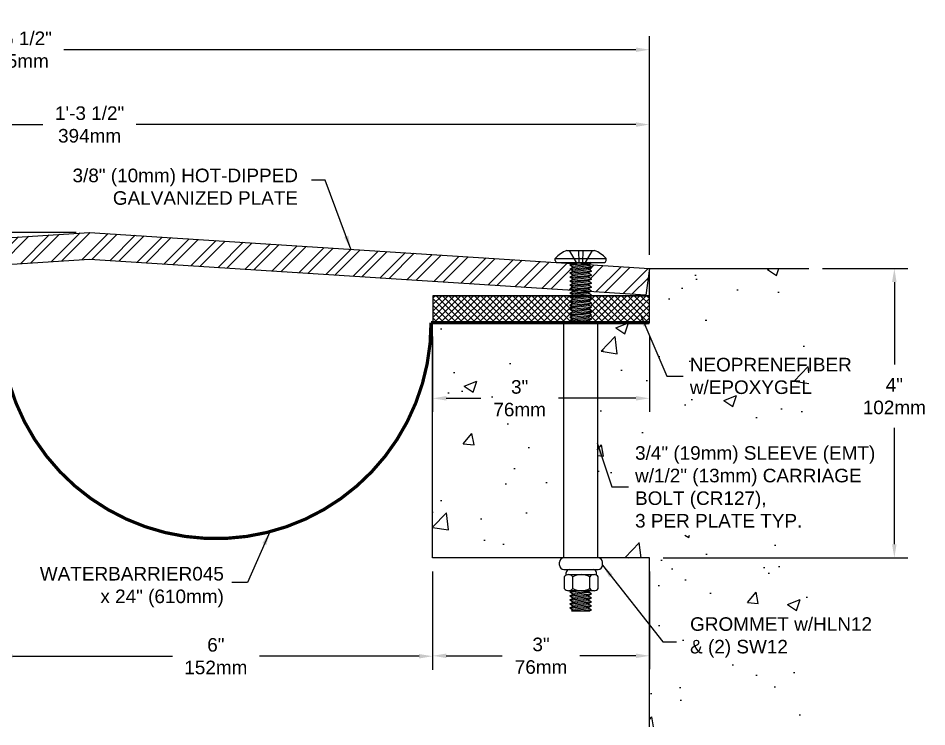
# Model space of a CAD drawing. Extents: x -4.7 to 45, y 0 to 12.
# Drawn here: x 9.16 to 21.73, y 0 to 9.8 of the extents above; entities that cross this region are included whole.
import ezdxf

# ---------------------------------------------------------------- set-up
doc = ezdxf.new("R2010")
doc.units = 0
doc.header["$MEASUREMENT"] = 0
doc.layers.get('0').update_dxf_attribs({"linetype": 'CONTINUOUS'})
doc.layers.get('DEFPOINTS').update_dxf_attribs({"linetype": 'CONTINUOUS'})
for name, color, linetype in [('ANCHORS', 4, 'CONTINUOUS'), ('CONDITIONS', 1, 'CONTINUOUS'), ('DIMENSIONS', 3, 'CONTINUOUS'), ('FILLERS', 2, 'CONTINUOUS'), ('METALS', 7, 'CONTINUOUS'), ('TEXT', 2, 'CONTINUOUS')]:
    doc.layers.add(name, color=color, linetype=linetype)
doc.styles.add('ARIAL', font='ARIAL.TTF')
doc.dimstyles.new('ARIAL', dxfattribs={"dimtxt": 0.1875, "dimasz": 0.1875, "dimexe": 0.1875, "dimexo": 0.1875, "dimgap": 0.1875, "dimtad": 0, "dimtih": 1, "dimtoh": 1, "dimdec": 4, "dimzin": 0, "dimtxsty": 'ARIAL', "dimcen": 0.09, "dimazin": 3, "dimtfac": 1, "dimtdec": 4, "dimtofl": 0, "dimtmove": 0, "dimatfit": 3, "dimtolj": 1, "dimtzin": 0})

# ---------------------------------------------------------------- blocks, each defined once
blk = doc.blocks.new('*D8')
at = {"layer": 'DEFPOINTS', "color": 0}
for p in [(20.097, 6.338), (21.28, 6.338), (17.891, 2.338)]:
    blk.add_point(p, dxfattribs=at)
at = {"layer": 'DIMENSIONS', "color": 0}
for p, q in [((20.284, 6.338), (21.467, 6.338)), ((21.28, 6.15), (21.28, 5.011)), ((21.28, 2.525), (21.28, 4.133)), ((18.079, 2.338), (21.467, 2.338))]:
    blk.add_line(p, q, dxfattribs=at)
for points in [[(21.248, 6.15), (21.311, 6.15), (21.28, 6.338)], [(21.248, 2.525), (21.311, 2.525), (21.28, 2.338)]]:
    blk.add_solid(points, dxfattribs=at)
at = {"layer": 'DIMENSIONS', "color": 0, "insert": (21.28, 4.572), "char_height": 0.1875, "attachment_point": 5, "style": 'ARIAL'}
blk.add_mtext('\\A1;{4"}\\P{102mm}', dxfattribs=at)
blk = doc.blocks.new('*D9')
at = {"layer": 'DEFPOINTS', "color": 0}
for p in [(17.891, 9.364), (17.891, 6.588), (0.394, 6.35)]:
    blk.add_point(p, dxfattribs=at)
at = {"layer": 'DIMENSIONS', "color": 0}
for p, q in [((0.394, 6.537), (0.394, 9.551)), ((17.891, 6.775), (17.891, 9.551)), ((0.581, 9.364), (8.496, 9.364)), ((17.704, 9.364), (9.789, 9.364))]:
    blk.add_line(p, q, dxfattribs=at)
for points in [[(0.581, 9.395), (0.581, 9.333), (0.394, 9.364)], [(17.704, 9.395), (17.704, 9.333), (17.891, 9.364)]]:
    blk.add_solid(points, dxfattribs=at)
at = {"layer": 'DIMENSIONS', "color": 0, "insert": (9.143, 9.364), "char_height": 0.1875, "attachment_point": 5, "style": 'ARIAL'}
blk.add_mtext('\\A1;1\'-5 1/2"\\P445mm', dxfattribs=at)
blk = doc.blocks.new('*D10')
at = {"layer": 'DEFPOINTS', "color": 0}
for p in [(17.891, 8.329), (17.891, 6.338), (2.396, 6.088)]:
    blk.add_point(p, dxfattribs=at)
at = {"layer": 'DIMENSIONS', "color": 0}
for p, q in [((2.396, 6.276), (2.396, 8.516)), ((17.891, 6.525), (17.891, 8.516)), ((2.583, 8.329), (9.497, 8.329)), ((17.704, 8.329), (10.79, 8.329))]:
    blk.add_line(p, q, dxfattribs=at)
for points in [[(2.583, 8.36), (2.583, 8.297), (2.396, 8.329)], [(17.704, 8.36), (17.704, 8.297), (17.891, 8.329)]]:
    blk.add_solid(points, dxfattribs=at)
at = {"layer": 'DIMENSIONS', "color": 0, "insert": (10.144, 8.329), "char_height": 0.1875, "attachment_point": 5, "style": 'ARIAL'}
blk.add_mtext('\\A1;1\'-3 1/2"\\P394mm', dxfattribs=at)
blk = doc.blocks.new('*D11')
at = {"layer": 'DEFPOINTS', "color": 0}
for p in [(8.891, 2.338), (14.891, 2.338), (14.891, 0.976)]:
    blk.add_point(p, dxfattribs=at)
at = {"layer": 'DIMENSIONS', "color": 0}
for p, q in [((8.891, 2.15), (8.891, 0.788)), ((14.891, 2.15), (14.891, 0.788)), ((9.079, 0.976), (11.29, 0.976)), ((14.704, 0.976), (12.493, 0.976))]:
    blk.add_line(p, q, dxfattribs=at)
for points in [[(9.079, 1.007), (9.079, 0.945), (8.891, 0.976)], [(14.704, 1.007), (14.704, 0.945), (14.891, 0.976)]]:
    blk.add_solid(points, dxfattribs=at)
at = {"layer": 'DIMENSIONS', "color": 0, "insert": (11.891, 0.976), "char_height": 0.1875, "attachment_point": 5, "style": 'ARIAL'}
blk.add_mtext('\\A1;6"\\P152mm', dxfattribs=at)
blk = doc.blocks.new('*D12')
at = {"layer": 'DEFPOINTS', "color": 0}
for p in [(14.891, 5.588), (17.891, 5.588), (17.891, 4.543)]:
    blk.add_point(p, dxfattribs=at)
at = {"layer": 'DIMENSIONS', "color": 0}
for p, q in [((14.891, 5.4), (14.891, 4.356)), ((17.891, 5.4), (17.891, 4.356)), ((15.079, 4.543), (15.558, 4.543)), ((17.704, 4.543), (16.631, 4.543))]:
    blk.add_line(p, q, dxfattribs=at)
for points in [[(15.079, 4.574), (15.079, 4.512), (14.891, 4.543)], [(17.704, 4.574), (17.704, 4.512), (17.891, 4.543)]]:
    blk.add_solid(points, dxfattribs=at)
at = {"layer": 'DIMENSIONS', "color": 0, "insert": (16.095, 4.543), "char_height": 0.1875, "attachment_point": 5, "style": 'ARIAL'}
blk.add_mtext('\\A1;{3"}\\P{76mm}', dxfattribs=at)
blk = doc.blocks.new('*D14')
at = {"layer": 'DEFPOINTS', "color": 0}
for p in [(-0.472, 6.838), (10.144, 6.838), (-0.609, 6.35)]:
    blk.add_point(p, dxfattribs=at)
at = {"layer": 'DIMENSIONS', "color": 0}
for p, q in [((-0.472, 7.026), (-0.472, 7.213)), ((9.956, 6.838), (-0.659, 6.838)), ((-0.421, 6.35), (-0.284, 6.35)), ((-0.472, 6.162), (-0.472, 5.923)), ((-0.472, 5.923), (-0.659, 5.923))]:
    blk.add_line(p, q, dxfattribs=at)
for points in [[(-0.503, 7.026), (-0.44, 7.026), (-0.472, 6.838)], [(-0.503, 6.162), (-0.44, 6.162), (-0.472, 6.35)]]:
    blk.add_solid(points, dxfattribs=at)
at = {"layer": 'DIMENSIONS', "color": 0, "insert": (-1.188, 5.923), "char_height": 0.1875, "attachment_point": 5, "style": 'ARIAL'}
blk.add_mtext('\\A1;{1/2"}\\P{13mm}', dxfattribs=at)
blk = doc.blocks.new('*D16')
at = {"layer": 'DEFPOINTS', "color": 0}
for p in [(14.891, 2.338), (17.891, 2.338), (17.891, 0.982)]:
    blk.add_point(p, dxfattribs=at)
at = {"layer": 'DIMENSIONS', "color": 0}
for p, q in [((14.891, 2.15), (14.891, 0.795)), ((17.891, 2.15), (17.891, 0.795)), ((15.079, 0.982), (15.854, 0.982)), ((17.704, 0.982), (16.928, 0.982))]:
    blk.add_line(p, q, dxfattribs=at)
for points in [[(15.079, 1.013), (15.079, 0.951), (14.891, 0.982)], [(17.704, 1.013), (17.704, 0.951), (17.891, 0.982)]]:
    blk.add_solid(points, dxfattribs=at)
at = {"layer": 'DIMENSIONS', "color": 0, "insert": (16.391, 0.982), "char_height": 0.1875, "attachment_point": 5, "style": 'ARIAL'}
blk.add_mtext('\\A1;3"\\P76mm', dxfattribs=at)
blk = doc.blocks.new('NEOPRENEFIBER')
at = {"layer": 'FILLERS'}
h = blk.add_hatch(dxfattribs=at)
h.set_pattern_fill('ANSI37', color=256, scale=0.5, style=0)
h.set_pattern_definition([(45, (-1.197674, 15.204624), (-0.04419417, 0.04419417), []), (135, (-1.197674, 15.204624), (-0.04419417, -0.04419417), [])])
h.paths.add_polyline_path([(16.694, 21.167), (15.878, 21.167), (15.855, 21.154), (15.855, 21.14), (15.892, 21.119), (15.855, 21.098), (15.855, 21.085), (15.892, 21.064), (15.855, 21.042), (15.855, 21.029), (15.892, 21.008), (15.855, 20.987), (15.855, 20.974), (15.892, 20.953), (15.855, 20.931), (15.855, 20.918), (15.892, 20.897), (15.855, 20.876), (15.855, 20.863), (15.892, 20.841), (15.855, 20.82), (15.855, 20.807), (15.88, 20.792), (15.972, 20.792), (16.694, 20.792)])
h.paths.add_polyline_path([(15.629, 20.959), (15.592, 20.98), (15.629, 21.002), (15.629, 21.015), (15.592, 21.036), (15.629, 21.057), (15.629, 21.07), (15.592, 21.091), (15.629, 21.113), (15.629, 21.126), (15.592, 21.147), (15.627, 21.167), (13.694, 21.167), (13.694, 20.792), (15.627, 20.792), (15.629, 20.792), (15.592, 20.814), (15.629, 20.835), (15.629, 20.848), (15.592, 20.869), (15.629, 20.89), (15.629, 20.904), (15.592, 20.925), (15.629, 20.946)])
for p, q in [((13.694, 21.167), (13.694, 20.792)), ((16.694, 21.167), (13.694, 21.167)), ((13.694, 21.167), (16.694, 21.167))]:
    blk.add_line(p, q, dxfattribs=at)
blk = doc.blocks.new('HLN14S')
for p, q in [((-0.168, 0.292), (0.168, 0.292)), ((-0.234, 0.03), (-0.234, 0.192)), ((-0.21, 0.213), (-0.21, 0.25)), ((-0.176, 0.222), (0.176, 0.222)), ((-0.117, 0.03), (-0.117, 0.192)), ((0.117, 0.03), (0.117, 0.192)), ((0.21, 0.213), (0.21, 0.25)), ((0.234, 0.03), (0.234, 0.192)), ((-0.176, 0), (0.176, 0))]:
    blk.add_line(p, q)
for centre, radius, start, end in [((-0.168, 0.25), 0.0418, 90, 180), ((0.168, 0.25), 0.0418, 0, 90), ((-0.176, 0.149), 0.0723, 35.7751, 144.2249), ((0, -0.022), 0.244, 61.2813, 118.7187), ((0.176, 0.149), 0.0723, 35.7751, 144.2249), ((-0.176, 0.072), 0.0723, 215.7751, 324.2249), ((0, 0.244), 0.244, 241.2813, 298.7187), ((0.176, 0.072), 0.0723, 215.7751, 324.2249)]:
    blk.add_arc(centre, radius, start, end)
blk = doc.blocks.new('MBOLT-THD-3125X18')
for p, q in [((-0.037, 0.021), (0.263, 0.049)), ((-0.037, 0.021), (0, 0.042)), ((-0.037, 0.021), (0, 0)), ((0, 0.042), (0.226, 0.07)), ((0, 0.042), (0, 0.056)), ((0.226, 0.028), (0, 0)), ((0.226, 0.07), (0.226, 0.083)), ((0.263, 0.049), (0.226, 0.07)), ((0.263, 0.049), (0.226, 0.028))]:
    blk.add_line(p, q)
blk.add_point((0, 0.042))
blk = doc.blocks.new('CR127WEMT')
for p, q in [((0.159, 0.137), (0.543, 0.137)), ((0.192, 0.137), (0.29, -0.031)), ((0.32, 0.137), (0.326, -0.031)), ((0.382, 0.137), (0.376, -0.031)), ((0.511, 0.137), (0.412, -0.031)), ((0, 0.027), (0.703, 0.027)), ((0, 0), (0, 0.027)), ((0.703, 0), (0.703, 0.027)), ((0.031, -0.031), (0.671, -0.031)), ((0.201, -0.064), (0.501, -0.036)), ((0.201, -0.064), (0.238, -0.043)), ((0.201, -0.064), (0.238, -0.085)), ((0.201, -0.12), (0.501, -0.092)), ((0.201, -0.12), (0.238, -0.099)), ((0.201, -0.12), (0.238, -0.141)), ((0.238, -0.043), (0.238, -0.031)), ((0.238, -0.043), (0.334, -0.031)), ((0.464, -0.058), (0.238, -0.085)), ((0.238, -0.099), (0.464, -0.071)), ((0.238, -0.099), (0.238, -0.085)), ((0.464, -0.113), (0.238, -0.141)), ((0.501, -0.036), (0.464, -0.058)), ((0.464, -0.071), (0.464, -0.058)), ((0.501, -0.092), (0.464, -0.071)), ((0.501, -0.092), (0.464, -0.113)), ((0.464, -0.126), (0.464, -0.113)), ((0.501, -0.036), (0.492, -0.031)), ((0.201, -0.175), (0.501, -0.148)), ((0.201, -0.175), (0.238, -0.154)), ((0.201, -0.175), (0.238, -0.197)), ((0.201, -0.231), (0.501, -0.203)), ((0.201, -0.231), (0.238, -0.21)), ((0.201, -0.231), (0.238, -0.252)), ((0.238, -0.154), (0.464, -0.126)), ((0.238, -0.154), (0.238, -0.141)), ((0.464, -0.169), (0.238, -0.197)), ((0.238, -0.21), (0.464, -0.182)), ((0.238, -0.21), (0.238, -0.197)), ((0.464, -0.224), (0.238, -0.252)), ((0.238, -0.265), (0.464, -0.237)), ((0.501, -0.148), (0.464, -0.126)), ((0.501, -0.148), (0.464, -0.169)), ((0.464, -0.182), (0.464, -0.169)), ((0.501, -0.203), (0.464, -0.182)), ((0.501, -0.203), (0.464, -0.224)), ((0.464, -0.237), (0.464, -0.224)), ((0.501, -0.259), (0.464, -0.237)), ((0.201, -0.286), (0.501, -0.259)), ((0.201, -0.286), (0.238, -0.265)), ((0.201, -0.286), (0.238, -0.308)), ((0.201, -0.342), (0.501, -0.314)), ((0.201, -0.342), (0.238, -0.321)), ((0.201, -0.342), (0.238, -0.363)), ((0.201, -0.398), (0.501, -0.37)), ((0.201, -0.398), (0.238, -0.376)), ((0.238, -0.265), (0.238, -0.252)), ((0.464, -0.28), (0.238, -0.308)), ((0.238, -0.321), (0.464, -0.293)), ((0.238, -0.321), (0.238, -0.308)), ((0.464, -0.335), (0.238, -0.363)), ((0.238, -0.376), (0.464, -0.349)), ((0.238, -0.376), (0.238, -0.363)), ((0.501, -0.259), (0.464, -0.28)), ((0.464, -0.293), (0.464, -0.28)), ((0.501, -0.314), (0.464, -0.293)), ((0.501, -0.314), (0.464, -0.335)), ((0.464, -0.349), (0.464, -0.335)), ((0.501, -0.37), (0.464, -0.349)), ((0.501, -0.37), (0.464, -0.391)), ((0.201, -0.398), (0.238, -0.419)), ((0.201, -0.453), (0.501, -0.425)), ((0.201, -0.453), (0.238, -0.432)), ((0.201, -0.453), (0.238, -0.474)), ((0.201, -0.509), (0.501, -0.481)), ((0.201, -0.509), (0.238, -0.487)), ((0.464, -0.391), (0.238, -0.419)), ((0.238, -0.432), (0.464, -0.404)), ((0.238, -0.432), (0.238, -0.419)), ((0.464, -0.447), (0.238, -0.474)), ((0.238, -0.487), (0.464, -0.46)), ((0.238, -0.487), (0.238, -0.474)), ((0.464, -0.502), (0.238, -0.53)), ((0.464, -0.404), (0.464, -0.391)), ((0.501, -0.425), (0.464, -0.404)), ((0.501, -0.425), (0.464, -0.447)), ((0.464, -0.46), (0.464, -0.447)), ((0.501, -0.481), (0.464, -0.46)), ((0.501, -0.481), (0.464, -0.502)), ((0.464, -0.515), (0.464, -0.502)), ((0.201, -0.509), (0.238, -0.53)), ((0.201, -0.564), (0.501, -0.536)), ((0.201, -0.564), (0.238, -0.543)), ((0.201, -0.564), (0.238, -0.585)), ((0.201, -0.62), (0.501, -0.592)), ((0.201, -0.62), (0.238, -0.599)), ((0.201, -0.62), (0.238, -0.641)), ((0.238, -0.543), (0.464, -0.515)), ((0.238, -0.543), (0.238, -0.53)), ((0.464, -0.558), (0.238, -0.585)), ((0.238, -0.599), (0.464, -0.571)), ((0.238, -0.599), (0.238, -0.585)), ((0.464, -0.613), (0.238, -0.641)), ((0.238, -0.654), (0.464, -0.626)), ((0.501, -0.536), (0.464, -0.515)), ((0.501, -0.536), (0.464, -0.558)), ((0.464, -0.571), (0.464, -0.558)), ((0.501, -0.592), (0.464, -0.571)), ((0.501, -0.592), (0.464, -0.613)), ((0.464, -0.626), (0.464, -0.613)), ((0.501, -0.648), (0.464, -0.626)), ((0.201, -0.675), (0.501, -0.648)), ((0.201, -0.675), (0.238, -0.654)), ((0.201, -0.675), (0.238, -0.697)), ((0.201, -0.731), (0.501, -0.703)), ((0.201, -0.731), (0.238, -0.71)), ((0.201, -0.731), (0.238, -0.752)), ((0.238, -0.654), (0.238, -0.641)), ((0.464, -0.669), (0.238, -0.697)), ((0.238, -0.71), (0.464, -0.682)), ((0.238, -0.71), (0.238, -0.697)), ((0.464, -0.724), (0.238, -0.752)), ((0.238, -0.765), (0.464, -0.737)), ((0.238, -0.765), (0.238, -0.752)), ((0.501, -0.648), (0.464, -0.669)), ((0.464, -0.682), (0.464, -0.669)), ((0.501, -0.703), (0.464, -0.682)), ((0.501, -0.703), (0.464, -0.724)), ((0.464, -0.737), (0.464, -0.724)), ((0.501, -0.759), (0.464, -0.737)), ((0.12, -0.863), (0.582, -0.863)), ((0.12, -4.113), (0.12, -0.863)), ((0.201, -0.786), (0.501, -0.759)), ((0.201, -0.786), (0.238, -0.765)), ((0.201, -0.786), (0.238, -0.808)), ((0.201, -0.842), (0.501, -0.814)), ((0.201, -0.842), (0.238, -0.821)), ((0.201, -0.842), (0.238, -0.863)), ((0.464, -0.78), (0.238, -0.808)), ((0.238, -0.821), (0.464, -0.793)), ((0.238, -0.821), (0.238, -0.808)), ((0.464, -0.835), (0.238, -0.863)), ((0.238, -0.863), (0.238, -0.863)), ((0.343, -0.863), (0.464, -0.849)), ((0.501, -0.759), (0.464, -0.78)), ((0.464, -0.793), (0.464, -0.78)), ((0.501, -0.814), (0.464, -0.793)), ((0.501, -0.814), (0.464, -0.835)), ((0.464, -0.849), (0.464, -0.835)), ((0.49, -0.863), (0.464, -0.849)), ((0.582, -0.863), (0.582, -4.113)), ((0.594, -4.114), (0.118, -4.114)), ((0.058, -4.214), (0.058, -4.174)), ((0.118, -4.274), (0.594, -4.274)), ((0.654, -4.214), (0.654, -4.174)), ((0.201, -4.585), (0.383, -4.568)), ((0.201, -4.585), (0.231, -4.568)), ((0.201, -4.585), (0.238, -4.606)), ((0.464, -4.578), (0.238, -4.606)), ((0.482, -4.568), (0.464, -4.578)), ((0.224, -4.849), (0.238, -4.841)), ((0.224, -4.849), (0.476, -4.849)), ((0.238, -4.841), (0.464, -4.813)), ((0.238, -4.841), (0.238, -4.828)), ((0.343, -4.849), (0.501, -4.835)), ((0.464, -4.813), (0.464, -4.8)), ((0.501, -4.835), (0.464, -4.813)), ((0.501, -4.835), (0.476, -4.849))]:
    blk.add_line(p, q)
for centre, radius, start, end in [((0.351, -0.309), 0.486, 113.2528, 136.2388), ((0.351, -0.309), 0.486, 43.7612, 66.7472), ((0.031, 0), 0.0312, 180, 270), ((0.671, 0), 0.0312, 270, 0), ((0.118, -4.174), 0.06, 90, 180), ((0.594, -4.174), 0.06, 0, 90), ((0.118, -4.214), 0.06, 180, 270), ((0.594, -4.214), 0.06, 270, 0)]:
    blk.add_arc(centre, radius, start, end)
for p in [(0.238, -0.043), (0.238, -4.841)]:
    blk.add_point(p)
for name, p in [('HLN14S', (0.36, -4.568)), ('MBOLT-THD-3125X18', (0.238, -4.661)), ('MBOLT-THD-3125X18', (0.238, -4.717)), ('MBOLT-THD-3125X18', (0.238, -4.772)), ('MBOLT-THD-3125X18', (0.238, -4.828))]:
    blk.add_blockref(name, p)

msp = doc.modelspace()

# ---------------------------------------------------------------- hatches: boundary and pattern name
at = {"layer": 'CONDITIONS'}
h = msp.add_hatch(dxfattribs=at)
h.set_pattern_fill('AR-CONC', color=256, scale=0.25, style=0)
h.set_pattern_definition([(50, (1.1977, -15.2046), (1.79315, -0.15688), [0.1875, -2.0625]), (355, (1.1977, -15.2046), (-0.34688, 1.88048), [0.15, -1.65]), (100.4514, (1.3471, -15.2177), (1.44627, 1.7236), [0.15935, -1.75286]), (46.184, (1.1977, -14.7046), (2.6681, -0.4138), [0.28125, -3.09375]), (96.636, (1.42, -14.739), (2.33666, 2.4353), [0.23903, -2.62928]), (351.184, (1.1977, -14.7046), (2.33665, 2.4353), [0.225, -2.475]), (21, (1.4477, -14.8296), (1.49227, -1.00655), [0.1875, -2.0625]), (326, (1.4477, -14.8296), (0.60829, 1.81288), [0.15, -1.65]), (71.4514, (1.572, -14.9135), (2.10056, 0.80633), [0.15935, -1.75286]), (37.5, (1.1977, -15.2046), (0.0304, 0.832235), [0, -1.63, 0, -1.675, 0, -1.65625]), (7.5, (1.1977, -15.2046), (0.657674, 0.98603), [0, -0.955, 0, -1.5925, 0, -0.63125]), (327.5, (0.6402, -15.2046), (1.334556, -0.056387), [0, -0.625, 0, -1.95, 0, -2.5875]), (317.5, (0.3902, -15.2046), (1.457965, 0.250262), [0, -0.8125, 0, -1.295, 0, -1.8375])])
h.paths.add_polyline_path([(16.70808, 4.17593), (15.98928, 4.17593), (15.98928, 4.88885), (16.70808, 4.88885), (16.70808, 5.58766), (14.8912, 5.58766), (14.8912, 2.33766), (16.70808, 2.33766)])
h.paths.add_polyline_path([(20.09685, 4.05711), (20.09685, 5.26511), (19.02088, 5.26511), (19.02088, 5.06708), (18.28775, 5.06708), (18.28775, 5.62157), (20.09685, 5.62157), (20.09685, 6.33766), (17.8912, 6.33766), (17.8912, 5.96266), (17.8912, 5.58766), (17.16949, 5.58766), (17.16949, 2.33766), (17.8912, 2.33766), (17.8912, 0), (20.09685, 0), (20.09685, 0.88857), (19.57568, 0.88857), (19.57568, 1.56188), (20.09685, 1.56188), (20.09685, 2.65107), (17.47536, 2.65107), (17.47536, 4.05711)])
at = {"layer": 'METALS'}
h = msp.add_hatch(dxfattribs=at)
h.set_pattern_fill('ANSI32', color=256, scale=0.75, style=0)
h.paths.add_polyline_path([(17.84202, 5.96922), (17.8912, 6.33766), (17.05221, 6.39187), (17.05221, 6.38028), (17.08921, 6.35907), (17.05221, 6.33785), (17.05221, 6.32473), (17.08921, 6.30351), (17.05221, 6.28229), (17.05221, 6.26917), (17.08921, 6.24795), (17.05221, 6.22674), (17.05221, 6.21362), (17.08921, 6.1924), (17.05221, 6.17118), (17.05221, 6.15806), (17.08921, 6.13684), (17.05221, 6.11563), (17.05221, 6.1025), (17.08921, 6.08129), (17.05221, 6.06007), (17.05221, 6.04695), (17.08921, 6.02573), (17.07638, 6.01838)])
h.paths.add_polyline_path([(16.822, 6.03471), (16.78921, 6.05351), (16.82621, 6.07473), (16.82621, 6.08785), (16.78921, 6.10907), (16.82621, 6.13028), (16.82621, 6.14341), (16.78921, 6.16462), (16.82621, 6.18584), (16.82621, 6.19896), (16.78921, 6.22018), (16.82621, 6.24139), (16.82621, 6.25452), (16.78921, 6.27573), (16.82621, 6.29695), (16.82621, 6.31007), (16.78921, 6.33129), (16.82621, 6.3525), (16.82621, 6.36563), (16.78921, 6.38684), (16.82372, 6.40664), (16.61921, 6.41985, -0.03227576), (16.61518, 6.42011), (10.14352, 6.8383), (2.6307, 6.35235), (2.39584, 6.08814), (2.41287, 5.96493), (10.14114, 6.46362)])

# ---------------------------------------------------------------- linework, layer by layer
at = {"layer": 'CONDITIONS'}
msp.add_lwpolyline([(17.8912, 0), (17.8912, 2.33766), (14.8912, 2.33766), (14.8912, 5.58766), (17.8912, 5.58766), (17.8912, 6.33766), (20.09685, 6.33766)], dxfattribs=at)
at = {"layer": 'FILLERS'}
msp.add_line((17.8912, 5.58766), (17.8912, 5.96266), dxfattribs=at)
msp.add_lwpolyline([(0.39389, 5.58766, 0.045, 0.045, 0), (8.91394, 5.58766, 0.045, 0.045, 1.00266217), (14.86847, 5.58766, 0.045, 0.045, 0), (17.8912, 5.58766, 0, 0, 0)], format="xyseb", dxfattribs=at)
at = {"layer": 'METALS'}
msp.add_lwpolyline([(17.84202, 5.96922), (10.14114, 6.46362), (2.41287, 5.96493), (2.39584, 6.08814), (2.6307, 6.35235), (10.14352, 6.8383), (17.8912, 6.33766)], close=True, dxfattribs=at)

# ---------------------------------------------------------------- block references
at = {"layer": 'ANCHORS'}
msp.add_blockref('CR127WEMT', (16.58796, 6.4511), dxfattribs=at)
at = {"layer": 'FILLERS'}
msp.add_blockref('NEOPRENEFIBER', (1.19767, -15.20462), dxfattribs=at)

# ---------------------------------------------------------------- texts
at = {"layer": 'TEXT', "color": 2, "char_height": 0.1875, "attachment_point": 6, "style": 'ARIAL'}
for s, insert in [('3/8" (10mm) HOT-DIPPED\\PGALVANIZED PLATE', (13.02752, 7.46794)), ('WATERBARRIER045\\Px 24" (610mm)', (12.00186, 1.93263))]:
    msp.add_mtext(s, dxfattribs=dict(at, insert=insert))
at = {"layer": 'TEXT', "char_height": 0.1875, "attachment_point": 4, "style": 'ARIAL'}
for s, insert in [('NEOPRENEFIBER\\Pw/EPOXYGEL', (18.44964, 4.85149)), ('3/4" (19mm) SLEEVE (EMT)\\Pw/1/2" (13mm) CARRIAGE\\PBOLT (CR127),\\P3 PER PLATE TYP.', (17.69219, 3.31718)), ('GROMMET w/HLN12\\P& (2) SW12', (18.45354, 1.23675))]:
    msp.add_mtext(s, dxfattribs=dict(at, insert=insert))

# ---------------------------------------------------------------- dimensions: what is measured, and where the dimension line sits
at = {"layer": 'DIMENSIONS'}
for base, p1, p2, text, picture, middle in [((17.8912, 9.36378), (0.39389, 6.34979), (17.8912, 6.58766), '<>\\P445mm', '*D9', (9.14255, 9.36378)), ((17.8912, 8.32852), (2.39584, 6.08814), (17.8912, 6.33766), '<>\\P394mm', '*D10', (10.14352, 8.32852)), ((17.8912, 4.54313), (14.8912, 5.58766), (17.8912, 5.58766), '{<>}\\P{76mm}', '*D12', (16.09464, 4.54313))]:
    dim = msp.add_linear_dim(base=base, p1=p1, p2=p2, text=text, dimstyle='ARIAL', dxfattribs=at)
    dim.commit()
    dim.dimension.update_dxf_attribs({"geometry": picture, "text_midpoint": middle, "dimtype": 160})
for base, p1, p2, text, picture, middle in [((-0.47156, 6.8383), (-0.6088, 6.34981), (10.14352, 6.8383), '{<>}\\P{13mm}', '*D14', (-1.18773, 5.9226)), ((21.27959, 6.33766), (17.8912, 2.33766), (20.09685, 6.33766), '{<>}\\P{102mm}', '*D8', (21.27959, 4.57202))]:
    dim = msp.add_linear_dim(base=base, p1=p1, p2=p2, angle=90, text=text, dimstyle='ARIAL', dxfattribs=at)
    dim.commit()
    dim.dimension.update_dxf_attribs({"geometry": picture, "text_midpoint": middle, "dimtype": 160})
for base, p1, p2, text, picture, middle in [((14.8912, 0.9758), (8.8912, 2.33766), (14.8912, 2.33766), '<>\\P152mm', '*D11', (11.8912, 0.9758)), ((17.8912, 0.98209), (14.8912, 2.33766), (17.8912, 2.33766), '<>\\P76mm', '*D16', (16.3912, 0.98209))]:
    dim = msp.add_linear_dim(base=base, p1=p1, p2=p2, text=text, dimstyle='ARIAL', dxfattribs=at)
    dim.commit()
    dim.dimension.update_dxf_attribs({"geometry": picture, "text_midpoint": middle})

# ---------------------------------------------------------------- leaders
at = {"layer": 'TEXT', "annotation_type": 0, "has_hookline": 1, "hookline_direction": 1, "text_width": 3.09528}
msp.add_leader([(13.7609, 6.60455), (13.40252, 7.55794), (13.21502, 7.55794)], dimstyle='ARIAL', dxfattribs=at)
at = {"layer": 'TEXT'}
for points in [[(17.75979, 5.71907), (18.12943, 4.85149), (18.35964, 4.85149)], [(17.16949, 3.92654), (17.37199, 3.31718), (17.60219, 3.31718)]]:
    msp.add_leader(points, dimstyle='ARIAL', dxfattribs=at)
at = {"layer": 'TEXT', "annotation_type": 0, "has_hookline": 1, "hookline_direction": 1, "text_width": 2.53355}
msp.add_leader([(12.63779, 2.69759), (12.32812, 1.99513), (12.11284, 1.99513)], dimstyle='ARIAL', override={"dimgap": 0.125, "dimtad": 0}, dxfattribs=at)
at = {"layer": 'TEXT', "color": 2, "annotation_type": 0, "has_hookline": 1, "hookline_direction": 0, "text_width": 2.49007}
msp.add_leader([(17.24168, 2.23696), (18.07854, 1.17425), (18.26604, 1.17425)], dimstyle='ARIAL', dxfattribs=at)

doc.saveas('drawing.dxf')
